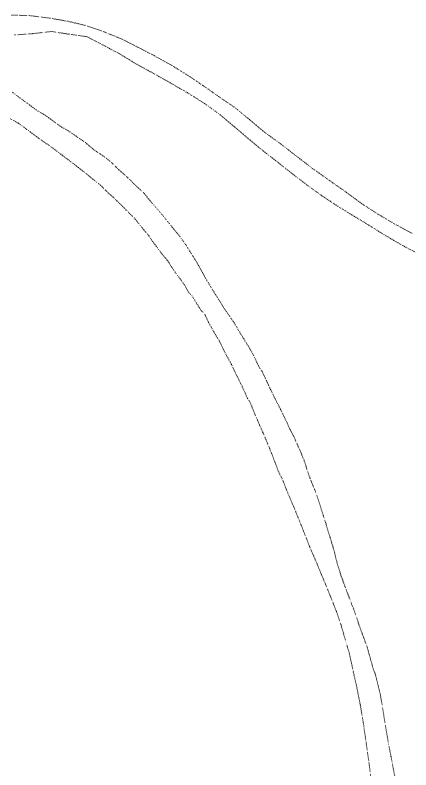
# Model space of a CAD drawing. Extents: x 682410 to 689460, y 7661803 to 7669124.
# Drawn here: x 686382.3 to 686516, y 7662667 to 7662922.1 of the extents above; entities that cross this region are included whole.
import ezdxf

# ---------------------------------------------------------------- set-up
doc = ezdxf.new("R2010")
doc.units = 0
doc.header["$MEASUREMENT"] = 0
doc.linetypes.add('DOT', pattern=[0.25, 0, -0.25])
doc.layers.add('02 TOE_Line', color=1, linetype='DOT', lineweight=20)

msp = doc.modelspace()

# ---------------------------------------------------------------- linework, layer by layer
at = {"layer": '02 TOE_Line'}
for points in [[(686380.99, 7662922.05, 3887.14), (686387.05, 7662921.9, 3886.99), (686393.54, 7662921.09, 3886.91), (686399.78, 7662920.05, 3886.85), (686406.06, 7662918.56, 3886.79), (686412.08, 7662916.5, 3886.73), (686418.15, 7662914.06, 3886.88), (686423.67, 7662911.27, 3886.99), (686429.51, 7662908.23, 3887.01), (686435.43, 7662904.92, 3886.94), (686440.57, 7662901.74, 3886.91), (686445.71, 7662898.3, 3886.9), (686450.99, 7662894.58, 3886.83), (686456.48, 7662890.84, 3886.74), (686461.46, 7662886.75, 3886.78), (686466.45, 7662882.55, 3886.89), (686472.03, 7662878.52, 3886.92), (686477.41, 7662874.32, 3886.95), (686482.86, 7662870.16, 3886.92), (686488.52, 7662866.15, 3886.9), (686494.09, 7662862.22, 3886.83), (686499.42, 7662858.3, 3886.79), (686504.7, 7662854.88, 3886.79), (686510.42, 7662851.5, 3886.8), (686516.44, 7662848.28, 3886.77)], [(686517.45, 7662841.92, 3887.2), (686512.04, 7662844.83, 3887.05), (686506.65, 7662848.01, 3886.87), (686501.36, 7662851.32, 3886.8), (686496.16, 7662854.47, 3886.79), (686491, 7662857.64, 3886.85), (686485.9, 7662861.01, 3886.9), (686480.83, 7662864.68, 3886.94), (686475.79, 7662868.56, 3887), (686470.75, 7662872.54, 3886.93), (686465.71, 7662876.47, 3886.83), (686460.89, 7662880.48, 3886.81), (686456.24, 7662884.46, 3886.8), (686451.57, 7662888.36, 3886.8), (686446.71, 7662891.92, 3886.86), (686440.41, 7662895.89, 3886.97), (686434.06, 7662899.53, 3887.06), (686428.13, 7662902.86, 3887.12), (686422.71, 7662905.87, 3887.15), (686417.55, 7662908.99, 3887.09), (686412.69, 7662911.59, 3886.89), (686406.58, 7662914.78, 3886.87), (686401.2, 7662915.5, 3886.83), (686394.64, 7662916.53, 3886.96), (686388.21, 7662915.77, 3887.12), (686382.1, 7662915.34, 3887.26)], [(686381.44, 7662896, 3884.89), (686384.06, 7662894, 3884.63), (686386.81, 7662892, 3884.39), (686389.44, 7662890, 3884.19), (686392.06, 7662888.5, 3883.95), (686394.88, 7662886.5, 3883.69), (686397.56, 7662884.5, 3883.44), (686400.25, 7662883, 3883.17), (686403.12, 7662881, 3883.01), (686406.06, 7662879, 3882.76), (686409, 7662876.5, 3882.56), (686412, 7662874.5, 3882.34), (686414.63, 7662872.5, 3882.17), (686417.12, 7662870, 3881.96), (686419.44, 7662868, 3881.74), (686421.5, 7662866, 3881.54), (686423.5, 7662864, 3881.34), (686425.75, 7662862, 3880.99), (686427.75, 7662859.5, 3880.73), (686430.38, 7662856.5, 3880.38), (686432.88, 7662853.5, 3880.02), (686435.31, 7662850.5, 3879.68), (686437.75, 7662847.5, 3879.33), (686439.94, 7662844.5, 3879), (686441.81, 7662841.5, 3878.75), (686443.69, 7662838.5, 3878.49), (686445.62, 7662835, 3878.2), (686447.62, 7662831.5, 3877.88), (686449.44, 7662828.5, 3877.59), (686451.06, 7662826, 3877.31), (686452.88, 7662823, 3876.96), (686454.62, 7662820.5, 3876.68), (686456.31, 7662818, 3876.38), (686458.12, 7662815, 3876.04), (686459.94, 7662812, 3875.66), (686461.5, 7662809.5, 3875.46), (686463.13, 7662806.5, 3875.26), (686464.5, 7662803.5, 3875.05), (686465.81, 7662801.5, 3874.83), (686467.19, 7662798.5, 3874.43), (686468.62, 7662795.5, 3874.07), (686470.06, 7662792.5, 3873.66), (686471.37, 7662790, 3873.28), (686472.62, 7662787.5, 3872.97), (686473.81, 7662785, 3872.68), (686475.19, 7662782, 3872.3), (686476.5, 7662779.5, 3871.98), (686477.81, 7662776.5, 3871.65), (686478.94, 7662774, 3871.4), (686480.13, 7662771, 3871.14), (686481.06, 7662768, 3870.94), (686481.94, 7662765.5, 3870.73), (686482.94, 7662763, 3870.46), (686483.75, 7662761, 3870.26), (686484.75, 7662758, 3870.05), (686485.56, 7662755.5, 3869.93), (686486.38, 7662753, 3869.79), (686487.19, 7662750.5, 3869.65), (686487.94, 7662748, 3869.51), (686488.69, 7662745.5, 3869.39), (686489.44, 7662743, 3869.24), (686490.06, 7662741, 3869.16), (686490.62, 7662738.5, 3869.07), (686491.19, 7662736.5, 3868.99), (686492.44, 7662732.5, 3868.82), (686493.69, 7662729, 3868.65), (686495.06, 7662725.5, 3868.41), (686495.94, 7662723, 3868.26), (686496.81, 7662721, 3868.11), (686497.44, 7662719, 3867.97), (686498.44, 7662716, 3867.78), (686499.19, 7662714, 3867.6), (686500.44, 7662710.5, 3867.28), (686501.25, 7662708.5, 3867.09), (686501.88, 7662706, 3866.91), (686503, 7662702, 3866.58), (686504.06, 7662699, 3866.22), (686505.63, 7662692.5, 3865.66), (686506.81, 7662685.5, 3865.1), (686507.94, 7662678.5, 3864.55), (686509.25, 7662671.5, 3864.09), (686510.75, 7662663.5, 3863.54)], [(686380.81, 7662887, 3884.59), (686383.5, 7662885.5, 3884.34), (686386.19, 7662883.5, 3884.1), (686388.88, 7662881.5, 3883.8), (686391.62, 7662879.5, 3883.54), (686393.87, 7662878, 3883.33), (686395.88, 7662876.5, 3883.17), (686398.5, 7662874.5, 3883), (686401.19, 7662872.5, 3882.76), (686403.75, 7662870.5, 3882.51), (686406.31, 7662868.5, 3882.25), (686408.75, 7662866.5, 3882.03), (686411.25, 7662864.5, 3881.76), (686413.75, 7662862, 3881.49), (686415.5, 7662860.5, 3881.31), (686417, 7662859, 3881.14), (686418.56, 7662857.5, 3881.02), (686420.5, 7662855.5, 3880.84), (686422.56, 7662853.5, 3880.59), (686425.38, 7662850, 3880.15), (686427.12, 7662848, 3879.91), (686428.81, 7662845.5, 3879.64), (686430.31, 7662843.5, 3879.44), (686431.81, 7662841.5, 3879.08), (686433.88, 7662839, 3878.84), (686435.12, 7662837, 3878.68), (686436.5, 7662835, 3878.5), (686438, 7662833, 3878.34), (686439.44, 7662831, 3878.19), (686440.81, 7662828.5, 3878), (686442.19, 7662827, 3877.85), (686443.44, 7662825, 3877.69), (686444.94, 7662822.5, 3877.41), (686446.38, 7662821, 3877.44), (686447.75, 7662818, 3876.84), (686449.44, 7662815, 3876.51), (686451.25, 7662812, 3876.04), (686452.69, 7662809, 3875.77), (686454, 7662806.5, 3875.47), (686455.38, 7662804, 3875.16), (686456.81, 7662801, 3874.81), (686458.31, 7662798, 3874.44), (686459.94, 7662794.5, 3874.05), (686460.81, 7662792.5, 3873.83), (686461.81, 7662791, 3873.61), (686462.75, 7662788.5, 3873.35), (686463.81, 7662786, 3873.07), (686464.88, 7662783.5, 3872.77), (686466, 7662781, 3872.49), (686467.06, 7662778.5, 3872.18), (686468.31, 7662775.5, 3871.88), (686469.69, 7662772, 3871.51), (686471.19, 7662768, 3871.16), (686472.88, 7662764.5, 3870.87), (686474.62, 7662760, 3870.57), (686476.38, 7662756, 3870.27), (686478.19, 7662751.5, 3869.99), (686480, 7662747, 3869.69), (686481.75, 7662742.5, 3869.4), (686483.69, 7662738, 3869.16), (686485.56, 7662733.5, 3868.87), (686487.44, 7662729, 3868.61), (686489.25, 7662724.5, 3868.26), (686490.81, 7662720.5, 3867.95), (686492.37, 7662716, 3867.57), (686493.81, 7662711, 3867.16), (686495.25, 7662706, 3866.69), (686496.44, 7662700.5, 3866.15), (686497.69, 7662695, 3865.69), (686498.88, 7662689, 3865.24), (686499.88, 7662683, 3864.76), (686500.81, 7662676.5, 3864.24), (686501.75, 7662670, 3863.87), (686502.69, 7662662.5, 3863.43)]]:
    msp.add_polyline3d(points, dxfattribs=at)

doc.saveas('drawing.dxf')
